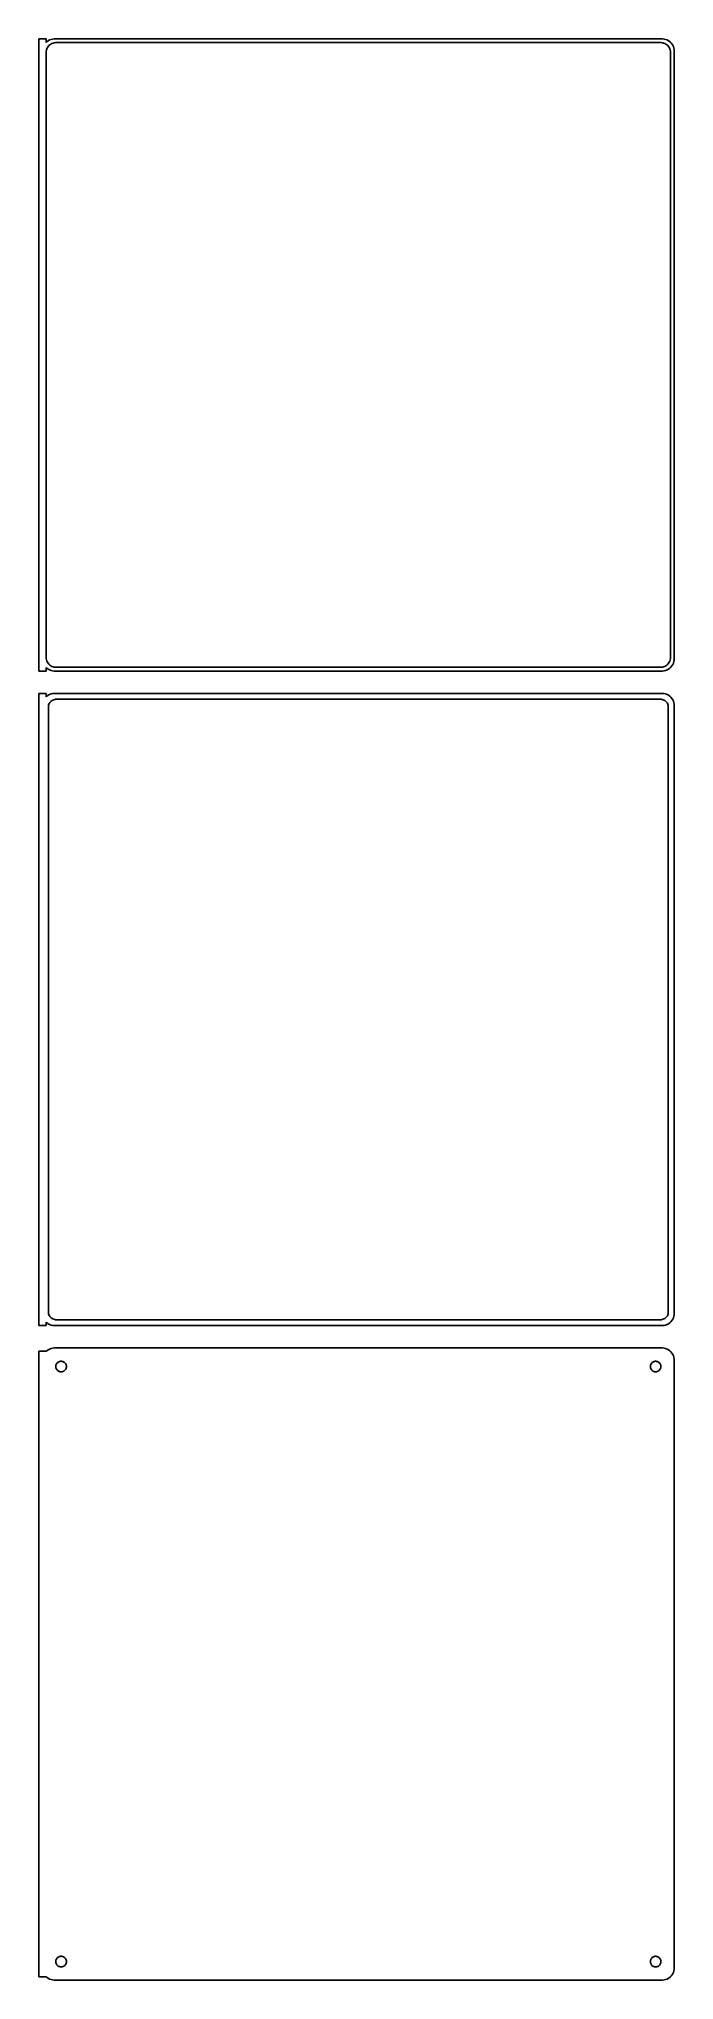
# Model space of a CAD drawing. Header units: metres. Extents: x -129 to 128, y 665 to 1447.
import ezdxf

# ---------------------------------------------------------------- set-up
doc = ezdxf.new("R2010")
doc.units = ezdxf.units.M

msp = doc.modelspace()

# ---------------------------------------------------------------- linework, layer by layer
for p, q in [((-126, 1447.49), (-129, 1447.49)), ((-129, 1447.49), (-129, 1192.51)), ((-126, 1446.06), (-126, 1447.49)), ((-125.687, 1446.35), (-126, 1446.06)), ((-126, 1442), (-125.968, 1442.5)), ((-126, 1198), (-126, 1442)), ((-125.968, 1442.5), (-125.874, 1442.99)), ((-125.874, 1442.99), (-125.719, 1443.47)), ((-125.719, 1443.47), (-125.505, 1443.93)), ((-125.179, 1446.72), (-125.687, 1446.35)), ((-125.505, 1443.93), (-125.236, 1444.35)), ((-125.236, 1444.35), (-124.916, 1444.74)), ((-124.629, 1447.02), (-125.179, 1446.72)), ((-124.916, 1444.74), (-124.55, 1445.08)), ((-124.045, 1447.26), (-124.629, 1447.02)), ((-124.55, 1445.08), (-124.143, 1445.38)), ((-124.143, 1445.38), (-123.703, 1445.62)), ((-123.437, 1447.41), (-124.045, 1447.26)), ((-123.703, 1445.62), (-123.236, 1445.8)), ((-122.814, 1447.49), (-123.437, 1447.41)), ((-123.236, 1445.8), (-122.75, 1445.93)), ((122.814, 1447.49), (-122.814, 1447.49)), ((-122.75, 1445.93), (-122.251, 1445.99)), ((-122.251, 1445.99), (122.251, 1445.99)), ((122.251, 1445.99), (122.75, 1445.93)), ((122.75, 1445.93), (123.236, 1445.8)), ((123.437, 1447.41), (122.814, 1447.49)), ((123.236, 1445.8), (123.703, 1445.62)), ((124.045, 1447.26), (123.437, 1447.41)), ((123.703, 1445.62), (124.143, 1445.38)), ((124.629, 1447.02), (124.045, 1447.26)), ((124.143, 1445.38), (124.55, 1445.08)), ((124.55, 1445.08), (124.916, 1444.74)), ((125.179, 1446.72), (124.629, 1447.02)), ((124.916, 1444.74), (125.236, 1444.35)), ((125.687, 1446.35), (125.179, 1446.72)), ((125.236, 1444.35), (125.505, 1443.93)), ((125.505, 1443.93), (125.719, 1443.47)), ((126.145, 1445.92), (125.687, 1446.35)), ((125.719, 1443.47), (125.874, 1442.99)), ((125.874, 1442.99), (125.968, 1442.5)), ((125.968, 1442.5), (126, 1442)), ((126, 1442), (126, 1198)), ((126.545, 1445.44), (126.145, 1445.92)), ((126.882, 1444.91), (126.545, 1445.44)), ((127.149, 1444.34), (126.882, 1444.91)), ((127.343, 1443.74), (127.149, 1444.34)), ((127.461, 1443.13), (127.343, 1443.74)), ((127.5, 1442.5), (127.461, 1443.13)), ((127.5, 1197.5), (127.5, 1442.5)), ((-125.968, 1197.5), (-126, 1198)), ((126, 1198), (125.968, 1197.5)), ((-129, 1192.51), (-126, 1192.51)), ((-126, 1193.94), (-125.687, 1193.65)), ((-126, 1192.51), (-126, 1193.94)), ((-125.874, 1197.01), (-125.968, 1197.5)), ((-125.719, 1196.53), (-125.874, 1197.01)), ((-125.505, 1196.07), (-125.719, 1196.53)), ((-125.687, 1193.65), (-125.179, 1193.28)), ((-125.236, 1195.65), (-125.505, 1196.07)), ((-124.916, 1195.26), (-125.236, 1195.65)), ((-125.179, 1193.28), (-124.629, 1192.98)), ((-124.55, 1194.92), (-124.916, 1195.26)), ((-124.629, 1192.98), (-124.045, 1192.74)), ((-124.143, 1194.62), (-124.55, 1194.92)), ((-123.703, 1194.38), (-124.143, 1194.62)), ((-124.045, 1192.74), (-123.437, 1192.59)), ((-123.236, 1194.2), (-123.703, 1194.38)), ((-123.437, 1192.59), (-122.814, 1192.51)), ((-122.75, 1194.07), (-123.236, 1194.2)), ((-122.814, 1192.51), (122.814, 1192.51)), ((-122.251, 1194.01), (-122.75, 1194.07)), ((122.251, 1194.01), (-122.251, 1194.01)), ((122.75, 1194.07), (122.251, 1194.01)), ((123.236, 1194.2), (122.75, 1194.07)), ((122.814, 1192.51), (123.437, 1192.59)), ((123.703, 1194.38), (123.236, 1194.2)), ((123.437, 1192.59), (124.045, 1192.74)), ((124.143, 1194.62), (123.703, 1194.38)), ((124.045, 1192.74), (124.629, 1192.98)), ((124.55, 1194.92), (124.143, 1194.62)), ((124.916, 1195.26), (124.55, 1194.92)), ((124.629, 1192.98), (125.179, 1193.28)), ((125.236, 1195.65), (124.916, 1195.26)), ((125.179, 1193.28), (125.687, 1193.65)), ((125.505, 1196.07), (125.236, 1195.65)), ((125.719, 1196.53), (125.505, 1196.07)), ((125.687, 1193.65), (126.145, 1194.08)), ((125.874, 1197.01), (125.719, 1196.53)), ((125.968, 1197.5), (125.874, 1197.01)), ((126.145, 1194.08), (126.545, 1194.56)), ((126.545, 1194.56), (126.882, 1195.09)), ((126.882, 1195.09), (127.149, 1195.66)), ((127.149, 1195.66), (127.343, 1196.26)), ((127.343, 1196.26), (127.461, 1196.87)), ((127.461, 1196.87), (127.5, 1197.5)), ((-126, 1183.48), (-129, 1183.48)), ((-129, 1183.48), (-129, 928.521)), ((-126, 1182.06), (-126, 1183.48)), ((-125.687, 1182.35), (-126, 1182.06)), ((-125.179, 1182.72), (-125.687, 1182.35)), ((-124.629, 1183.02), (-125.179, 1182.72)), ((-124.045, 1183.26), (-124.629, 1183.02)), ((-123.437, 1183.41), (-124.045, 1183.26)), ((-122.814, 1183.49), (-123.437, 1183.41)), ((122.814, 1183.49), (-122.814, 1183.49)), ((123.437, 1183.41), (122.814, 1183.49)), ((124.045, 1183.26), (123.437, 1183.41)), ((124.629, 1183.02), (124.045, 1183.26)), ((125.179, 1182.72), (124.629, 1183.02)), ((125.687, 1182.35), (125.179, 1182.72)), ((126.145, 1181.92), (125.687, 1182.35)), ((-125.113, 1178), (-125.088, 1178.39)), ((-125.113, 934), (-125.113, 1178)), ((-125.088, 1178.39), (-125.015, 1178.77)), ((-125.015, 1178.77), (-124.894, 1179.15)), ((-124.894, 1179.15), (-124.728, 1179.5)), ((-124.728, 1179.5), (-124.518, 1179.83)), ((-124.518, 1179.83), (-124.269, 1180.13)), ((-124.269, 1180.13), (-123.984, 1180.4)), ((-123.984, 1180.4), (-123.668, 1180.63)), ((-123.668, 1180.63), (-123.325, 1180.82)), ((-123.325, 1180.82), (-122.962, 1180.96)), ((-122.962, 1180.96), (-122.583, 1181.06)), ((-122.583, 1181.06), (-122.195, 1181.11)), ((-122.195, 1181.11), (122.195, 1181.11)), ((122.195, 1181.11), (122.583, 1181.06)), ((122.583, 1181.06), (122.962, 1180.96)), ((122.962, 1180.96), (123.325, 1180.82)), ((123.325, 1180.82), (123.668, 1180.63)), ((123.668, 1180.63), (123.984, 1180.4)), ((123.984, 1180.4), (124.269, 1180.13)), ((124.269, 1180.13), (124.518, 1179.83)), ((124.518, 1179.83), (124.728, 1179.5)), ((124.728, 1179.5), (124.894, 1179.15)), ((124.894, 1179.15), (125.015, 1178.77)), ((125.015, 1178.77), (125.088, 1178.39)), ((125.088, 1178.39), (125.113, 1178)), ((125.113, 1178), (125.113, 934)), ((126.545, 1181.44), (126.145, 1181.92)), ((126.882, 1180.91), (126.545, 1181.44)), ((127.149, 1180.34), (126.882, 1180.91)), ((127.343, 1179.74), (127.149, 1180.34)), ((127.461, 1179.13), (127.343, 1179.74)), ((127.5, 1178.5), (127.461, 1179.13)), ((127.5, 933.5), (127.5, 1178.5)), ((-125.088, 933.61), (-125.113, 934)), ((-125.015, 933.226), (-125.088, 933.61)), ((-124.894, 932.854), (-125.015, 933.226)), ((-124.728, 932.5), (-124.894, 932.854)), ((-124.518, 932.17), (-124.728, 932.5)), ((-124.269, 931.869), (-124.518, 932.17)), ((-123.984, 931.601), (-124.269, 931.869)), ((124.269, 931.869), (123.984, 931.601)), ((124.518, 932.17), (124.269, 931.869)), ((124.728, 932.5), (124.518, 932.17)), ((124.894, 932.854), (124.728, 932.5)), ((125.015, 933.226), (124.894, 932.854)), ((125.088, 933.61), (125.015, 933.226)), ((125.113, 934), (125.088, 933.61)), ((127.149, 931.659), (127.343, 932.257)), ((127.343, 932.257), (127.461, 932.873)), ((127.461, 932.873), (127.5, 933.5)), ((-129, 928.521), (-126, 928.521)), ((-126, 928.521), (-126, 929.941)), ((-126, 929.941), (-125.687, 929.647)), ((-125.687, 929.647), (-125.179, 929.278)), ((-125.179, 929.278), (-124.629, 928.976)), ((-124.629, 928.976), (-124.045, 928.745)), ((-124.045, 928.745), (-123.437, 928.589)), ((-123.668, 931.372), (-123.984, 931.601)), ((-123.325, 931.183), (-123.668, 931.372)), ((-123.437, 928.589), (-122.814, 928.51)), ((-122.962, 931.039), (-123.325, 931.183)), ((-122.583, 930.942), (-122.962, 931.039)), ((-122.814, 928.51), (122.814, 928.51)), ((-122.195, 930.893), (-122.583, 930.942)), ((122.195, 930.893), (-122.195, 930.893)), ((122.583, 930.942), (122.195, 930.893)), ((122.962, 931.039), (122.583, 930.942)), ((122.814, 928.51), (123.437, 928.589)), ((123.325, 931.183), (122.962, 931.039)), ((123.668, 931.372), (123.325, 931.183)), ((123.437, 928.589), (124.045, 928.745)), ((123.984, 931.601), (123.668, 931.372)), ((124.045, 928.745), (124.629, 928.976)), ((124.629, 928.976), (125.179, 929.278)), ((125.179, 929.278), (125.687, 929.647)), ((125.687, 929.647), (126.145, 930.077)), ((126.145, 930.077), (126.545, 930.561)), ((126.545, 930.561), (126.882, 931.091)), ((126.882, 931.091), (127.149, 931.659)), ((-126, 918.153), (-129, 918.153)), ((-129, 918.153), (-129, 665.847)), ((-125.687, 918.353), (-126, 918.059)), ((-126, 918.059), (-126, 918.153)), ((-125.179, 918.722), (-125.687, 918.353)), ((-124.629, 919.024), (-125.179, 918.722)), ((-124.045, 919.255), (-124.629, 919.024)), ((-123.437, 919.411), (-124.045, 919.255)), ((-122.814, 919.49), (-123.437, 919.411)), ((122.814, 919.49), (-122.814, 919.49)), ((123.437, 919.411), (122.814, 919.49)), ((124.045, 919.255), (123.437, 919.411)), ((124.629, 919.024), (124.045, 919.255)), ((125.179, 918.722), (124.629, 919.024)), ((125.687, 918.353), (125.179, 918.722)), ((126.145, 917.923), (125.687, 918.353)), ((126.545, 917.439), (126.145, 917.923)), ((126.882, 916.909), (126.545, 917.439)), ((127.149, 916.341), (126.882, 916.909)), ((127.343, 915.743), (127.149, 916.341)), ((-122.135, 912), (-122.118, 912.268)), ((-122.118, 911.732), (-122.135, 912)), ((-122.118, 912.268), (-122.068, 912.531)), ((-122.068, 911.469), (-122.118, 911.732)), ((-122.068, 912.531), (-121.985, 912.786)), ((-121.985, 911.214), (-122.068, 911.469)), ((-121.985, 912.786), (-121.871, 913.029)), ((-121.871, 910.971), (-121.985, 911.214)), ((-121.871, 913.029), (-121.727, 913.255)), ((-121.727, 910.745), (-121.871, 910.971)), ((-121.727, 913.255), (-121.557, 913.462)), ((-121.557, 910.538), (-121.727, 910.745)), ((-121.557, 913.462), (-121.361, 913.645)), ((-121.361, 910.355), (-121.557, 910.538)), ((-121.361, 913.645), (-121.144, 913.803)), ((-121.144, 910.197), (-121.361, 910.355)), ((-121.144, 913.803), (-120.909, 913.932)), ((-120.909, 910.068), (-121.144, 910.197)), ((-120.909, 913.932), (-120.66, 914.031)), ((-120.66, 909.969), (-120.909, 910.068)), ((-120.66, 914.031), (-120.4, 914.097)), ((-120.4, 909.903), (-120.66, 909.969)), ((-120.4, 914.097), (-120.134, 914.131)), ((-120.134, 909.869), (-120.4, 909.903)), ((-120.134, 914.131), (-119.866, 914.131)), ((-119.866, 909.869), (-120.134, 909.869)), ((-119.866, 914.131), (-119.6, 914.097)), ((-119.6, 909.903), (-119.866, 909.869)), ((-119.6, 914.097), (-119.34, 914.031)), ((-119.34, 909.969), (-119.6, 909.903)), ((-119.34, 914.031), (-119.091, 913.932)), ((-119.091, 910.068), (-119.34, 909.969)), ((-119.091, 913.932), (-118.856, 913.803)), ((-118.856, 910.197), (-119.091, 910.068)), ((-118.856, 913.803), (-118.639, 913.645)), ((-118.639, 910.355), (-118.856, 910.197)), ((-118.639, 913.645), (-118.443, 913.462)), ((-118.443, 910.538), (-118.639, 910.355)), ((-118.443, 913.462), (-118.273, 913.255)), ((-118.273, 910.745), (-118.443, 910.538)), ((-118.273, 913.255), (-118.129, 913.029)), ((-118.129, 910.971), (-118.273, 910.745)), ((-118.129, 913.029), (-118.015, 912.786)), ((-118.015, 911.214), (-118.129, 910.971)), ((-118.015, 912.786), (-117.932, 912.531)), ((-117.932, 911.469), (-118.015, 911.214)), ((-117.932, 912.531), (-117.882, 912.268)), ((-117.882, 911.732), (-117.932, 911.469)), ((-117.882, 912.268), (-117.865, 912)), ((-117.865, 912), (-117.882, 911.732)), ((117.865, 912), (117.882, 912.268)), ((117.882, 911.732), (117.865, 912)), ((117.882, 912.268), (117.932, 912.531)), ((117.932, 911.469), (117.882, 911.732)), ((117.932, 912.531), (118.015, 912.786)), ((118.015, 911.214), (117.932, 911.469)), ((118.015, 912.786), (118.129, 913.029)), ((118.129, 910.971), (118.015, 911.214)), ((118.129, 913.029), (118.273, 913.255)), ((118.273, 910.745), (118.129, 910.971)), ((118.273, 913.255), (118.443, 913.462)), ((118.443, 910.538), (118.273, 910.745)), ((118.443, 913.462), (118.639, 913.645)), ((118.639, 910.355), (118.443, 910.538)), ((118.639, 913.645), (118.856, 913.803)), ((118.856, 910.197), (118.639, 910.355)), ((118.856, 913.803), (119.091, 913.932)), ((119.091, 910.068), (118.856, 910.197)), ((119.091, 913.932), (119.34, 914.031)), ((119.34, 909.969), (119.091, 910.068)), ((119.34, 914.031), (119.6, 914.097)), ((119.6, 909.903), (119.34, 909.969)), ((119.6, 914.097), (119.866, 914.131)), ((119.866, 909.869), (119.6, 909.903)), ((119.866, 914.131), (120.134, 914.131)), ((120.134, 909.869), (119.866, 909.869)), ((120.134, 914.131), (120.4, 914.097)), ((120.4, 909.903), (120.134, 909.869)), ((120.4, 914.097), (120.66, 914.031)), ((120.66, 909.969), (120.4, 909.903)), ((120.66, 914.031), (120.909, 913.932)), ((120.909, 910.068), (120.66, 909.969)), ((120.909, 913.932), (121.144, 913.803)), ((121.144, 910.197), (120.909, 910.068)), ((121.144, 913.803), (121.361, 913.645)), ((121.361, 910.355), (121.144, 910.197)), ((121.361, 913.645), (121.557, 913.462)), ((121.557, 910.538), (121.361, 910.355)), ((121.557, 913.462), (121.727, 913.255)), ((121.727, 910.745), (121.557, 910.538)), ((121.727, 913.255), (121.871, 913.029)), ((121.871, 910.971), (121.727, 910.745)), ((121.871, 913.029), (121.985, 912.786)), ((121.985, 911.214), (121.871, 910.971)), ((121.985, 912.786), (122.068, 912.531)), ((122.068, 911.469), (121.985, 911.214)), ((122.068, 912.531), (122.118, 912.268)), ((122.118, 911.732), (122.068, 911.469)), ((122.118, 912.268), (122.135, 912)), ((122.135, 912), (122.118, 911.732)), ((127.461, 915.127), (127.343, 915.743)), ((127.5, 914.5), (127.461, 915.127)), ((127.5, 669.5), (127.5, 914.5)), ((-121.727, 673.255), (-121.557, 673.462)), ((-121.557, 673.462), (-121.361, 673.645)), ((-121.361, 673.645), (-121.144, 673.803)), ((-121.144, 673.803), (-120.909, 673.932)), ((-120.909, 673.932), (-120.66, 674.031)), ((-120.66, 674.031), (-120.4, 674.097)), ((-120.4, 674.097), (-120.134, 674.131)), ((-120.134, 674.131), (-119.866, 674.131)), ((-119.866, 674.131), (-119.6, 674.097)), ((-119.6, 674.097), (-119.34, 674.031)), ((-119.34, 674.031), (-119.091, 673.932)), ((-119.091, 673.932), (-118.856, 673.803)), ((-118.856, 673.803), (-118.639, 673.645)), ((-118.639, 673.645), (-118.443, 673.462)), ((-118.443, 673.462), (-118.273, 673.255)), ((118.273, 673.255), (118.443, 673.462)), ((118.443, 673.462), (118.639, 673.645)), ((118.639, 673.645), (118.856, 673.803)), ((118.856, 673.803), (119.091, 673.932)), ((119.091, 673.932), (119.34, 674.031)), ((119.34, 674.031), (119.6, 674.097)), ((119.6, 674.097), (119.866, 674.131)), ((119.866, 674.131), (120.134, 674.131)), ((120.134, 674.131), (120.4, 674.097)), ((120.4, 674.097), (120.66, 674.031)), ((120.66, 674.031), (120.909, 673.932)), ((120.909, 673.932), (121.144, 673.803)), ((121.144, 673.803), (121.361, 673.645)), ((121.361, 673.645), (121.557, 673.462)), ((121.557, 673.462), (121.727, 673.255)), ((-129, 665.847), (-126, 665.847)), ((-126, 665.847), (-126, 665.941)), ((-126, 665.941), (-125.687, 665.647)), ((-125.687, 665.647), (-125.179, 665.278)), ((-122.135, 672), (-122.118, 672.268)), ((-122.118, 671.732), (-122.135, 672)), ((-122.118, 672.268), (-122.068, 672.531)), ((-122.068, 671.469), (-122.118, 671.732)), ((-122.068, 672.531), (-121.985, 672.786)), ((-121.985, 671.214), (-122.068, 671.469)), ((-121.985, 672.786), (-121.871, 673.029)), ((-121.871, 670.971), (-121.985, 671.214)), ((-121.871, 673.029), (-121.727, 673.255)), ((-121.727, 670.745), (-121.871, 670.971)), ((-121.557, 670.538), (-121.727, 670.745)), ((-121.361, 670.355), (-121.557, 670.538)), ((-121.144, 670.197), (-121.361, 670.355)), ((-120.909, 670.068), (-121.144, 670.197)), ((-120.66, 669.969), (-120.909, 670.068)), ((-120.4, 669.903), (-120.66, 669.969)), ((-120.134, 669.869), (-120.4, 669.903)), ((-119.866, 669.869), (-120.134, 669.869)), ((-119.6, 669.903), (-119.866, 669.869)), ((-119.34, 669.969), (-119.6, 669.903)), ((-119.091, 670.068), (-119.34, 669.969)), ((-118.856, 670.197), (-119.091, 670.068)), ((-118.639, 670.355), (-118.856, 670.197)), ((-118.443, 670.538), (-118.639, 670.355)), ((-118.273, 670.745), (-118.443, 670.538)), ((-118.273, 673.255), (-118.129, 673.029)), ((-118.129, 670.971), (-118.273, 670.745)), ((-118.129, 673.029), (-118.015, 672.786)), ((-118.015, 671.214), (-118.129, 670.971)), ((-118.015, 672.786), (-117.932, 672.531)), ((-117.932, 671.469), (-118.015, 671.214)), ((-117.932, 672.531), (-117.882, 672.268)), ((-117.882, 671.732), (-117.932, 671.469)), ((-117.882, 672.268), (-117.865, 672)), ((-117.865, 672), (-117.882, 671.732)), ((117.865, 672), (117.882, 672.268)), ((117.882, 671.732), (117.865, 672)), ((117.882, 672.268), (117.932, 672.531)), ((117.932, 671.469), (117.882, 671.732)), ((117.932, 672.531), (118.015, 672.786)), ((118.015, 671.214), (117.932, 671.469)), ((118.015, 672.786), (118.129, 673.029)), ((118.129, 670.971), (118.015, 671.214)), ((118.129, 673.029), (118.273, 673.255)), ((118.273, 670.745), (118.129, 670.971)), ((118.443, 670.538), (118.273, 670.745)), ((118.639, 670.355), (118.443, 670.538)), ((118.856, 670.197), (118.639, 670.355)), ((119.091, 670.068), (118.856, 670.197)), ((119.34, 669.969), (119.091, 670.068)), ((119.6, 669.903), (119.34, 669.969)), ((119.866, 669.869), (119.6, 669.903)), ((120.134, 669.869), (119.866, 669.869)), ((120.4, 669.903), (120.134, 669.869)), ((120.66, 669.969), (120.4, 669.903)), ((120.909, 670.068), (120.66, 669.969)), ((121.144, 670.197), (120.909, 670.068)), ((121.361, 670.355), (121.144, 670.197)), ((121.557, 670.538), (121.361, 670.355)), ((121.727, 670.745), (121.557, 670.538)), ((121.727, 673.255), (121.871, 673.029)), ((121.871, 670.971), (121.727, 670.745)), ((121.871, 673.029), (121.985, 672.786)), ((121.985, 671.214), (121.871, 670.971)), ((121.985, 672.786), (122.068, 672.531)), ((122.068, 671.469), (121.985, 671.214)), ((122.068, 672.531), (122.118, 672.268)), ((122.118, 671.732), (122.068, 671.469)), ((122.118, 672.268), (122.135, 672)), ((122.135, 672), (122.118, 671.732)), ((125.179, 665.278), (125.687, 665.647)), ((125.687, 665.647), (126.145, 666.077)), ((126.145, 666.077), (126.545, 666.561)), ((126.545, 666.561), (126.882, 667.091)), ((126.882, 667.091), (127.149, 667.659)), ((127.149, 667.659), (127.343, 668.257)), ((127.343, 668.257), (127.461, 668.873)), ((127.461, 668.873), (127.5, 669.5)), ((-125.179, 665.278), (-124.629, 664.976)), ((-124.629, 664.976), (-124.045, 664.745)), ((-124.045, 664.745), (-123.437, 664.589)), ((-123.437, 664.589), (-122.814, 664.51)), ((-122.814, 664.51), (122.814, 664.51)), ((122.814, 664.51), (123.437, 664.589)), ((123.437, 664.589), (124.045, 664.745)), ((124.045, 664.745), (124.629, 664.976)), ((124.629, 664.976), (125.179, 665.278))]:
    msp.add_line(p, q)

doc.saveas('drawing.dxf')
